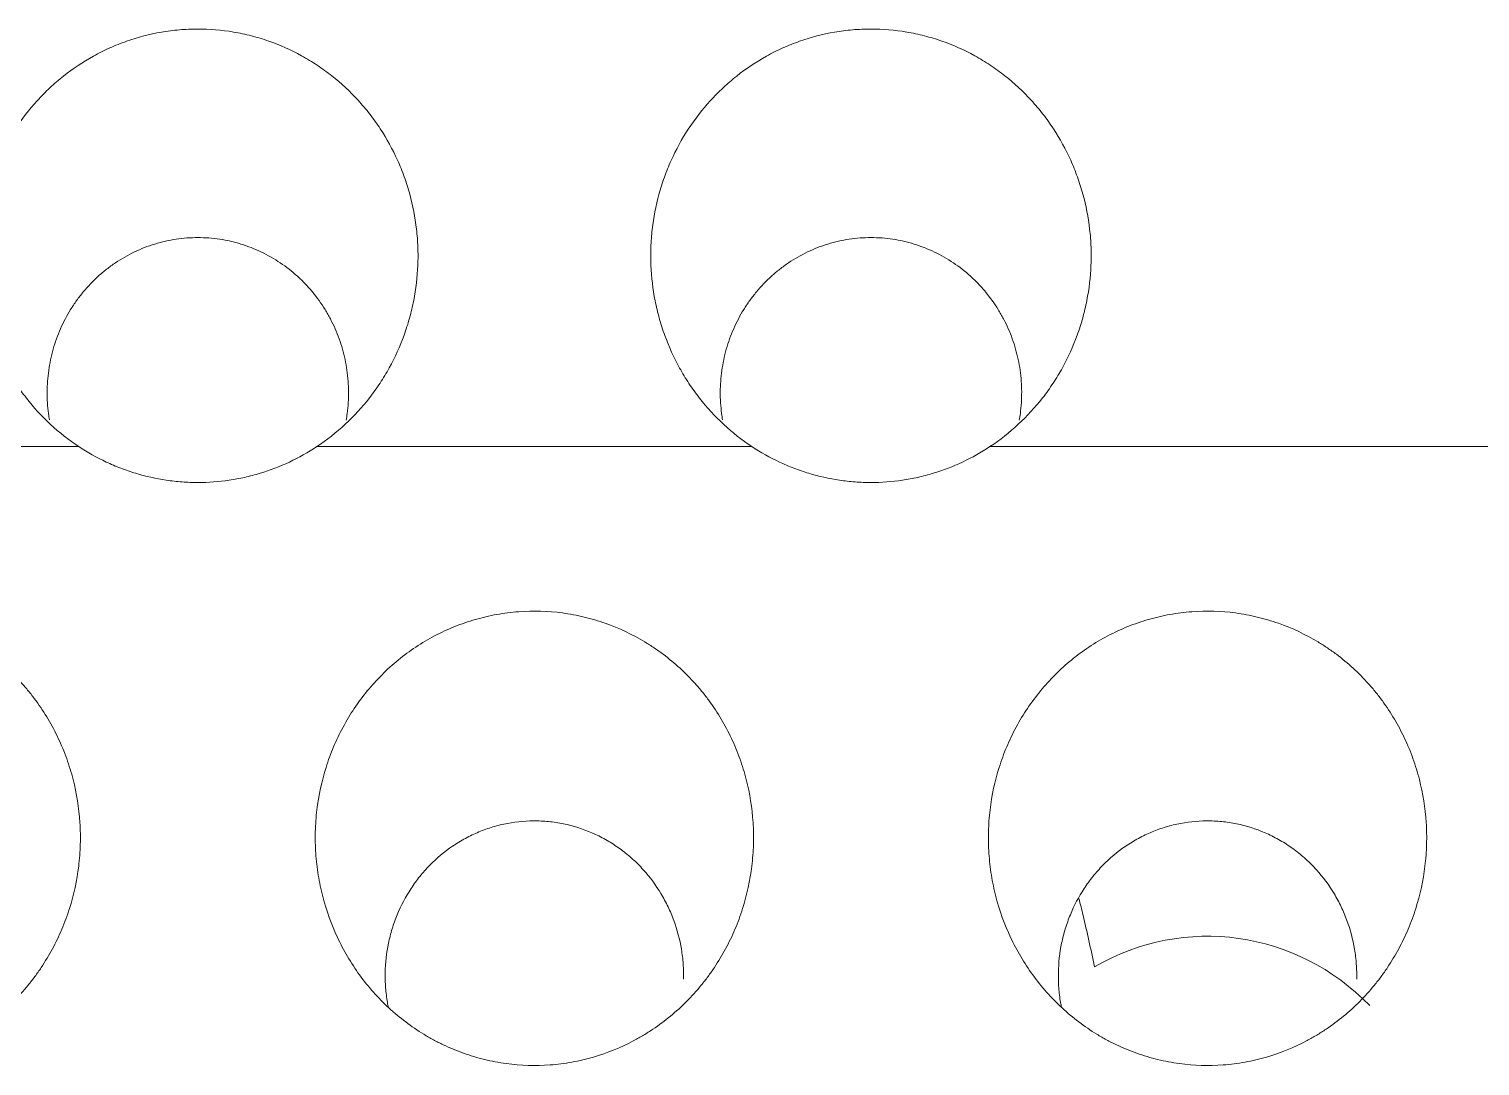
# Model space of a CAD drawing. Header units: millimetres. Extents: x 70151 to 230897, y 35202 to 113211.
# Drawn here: x 178395.73 to 178402.17, y 69174.55 to 69179.15 of the extents above; entities that cross this region are included whole.
import ezdxf

# ---------------------------------------------------------------- set-up
doc = ezdxf.new("R2010")
doc.units = ezdxf.units.MM
doc.header["$LTSCALE"] = 50
doc.layers.add('2-con', color=2, linetype='Continuous')
doc.layers.add('mark-B', color=2, linetype='Continuous', lineweight=20)

# ---------------------------------------------------------------- blocks, each defined once
blk = doc.blocks.new('무풍1WAY 대형')
at = {"layer": 'mark-B'}
blk.add_ellipse((253.954, -414.6333), major_axis=(0, -1.0449), ratio=0.971746, start_param=5.495241, end_param=6.799449, dxfattribs=at)
for points, knots in [([(254.7297, -415.5064), (254.7682, -415.5593), (254.8008, -415.6149), (254.8553, -415.731), (254.8772, -415.7915), (254.8975, -415.8703), (254.9012, -415.8862), (254.9078, -415.9179), (254.9166, -415.9656), (254.9257, -416.0455), (254.9271, -416.1099), (254.9258, -416.1583), (254.9251, -416.1745), (254.9227, -416.2069), (254.9212, -416.2231), (254.9116, -416.3036), (254.8981, -416.3665), (254.8691, -416.4585), (254.858, -416.4888), (254.8391, -416.5336), (254.8323, -416.5485), (254.8183, -416.5778), (254.8109, -416.5923), (254.7725, -416.6634), (254.7367, -416.7168), (254.6752, -416.7917), (254.6534, -416.8158), (254.6072, -416.862), (254.5831, -416.8838), (254.508, -416.9452), (254.4543, -416.9809), (254.3679, -417.0265), (254.338, -417.0404), (254.2775, -417.0647), (254.2162, -417.0858), (254.1531, -417.1006), (254.1052, -417.1092), (254.0891, -417.1117), (254.0566, -417.1158), (254.0402, -417.1174), (253.9585, -417.1235), (253.8936, -417.1215), (253.7971, -417.1087), (253.7651, -417.1027), (253.7172, -417.0912), (253.7014, -417.087), (253.6701, -417.0777), (253.6546, -417.0727), (253.578, -417.0457), (253.5194, -417.018), (253.4496, -416.9759), (253.4357, -416.9671), (253.4086, -416.9488), (253.3688, -416.9205), (253.3066, -416.8688), (253.2612, -416.8228), (253.2288, -416.7866), (253.2182, -416.7742), (253.1977, -416.7488), (253.1877, -416.7359), (253.1398, -416.6703), (253.1069, -416.6148), (253.0657, -416.5273), (253.0533, -416.4973), (253.0313, -416.436), (253.0218, -416.405), (252.9978, -416.3113), (252.9877, -416.2478), (252.9815, -416.1509), (252.9809, -416.1182), (252.9827, -416.0535), (252.9851, -416.0213), (252.9968, -415.9256), (253.0104, -415.8626), (253.0349, -415.7851), (253.0402, -415.7696), (253.0514, -415.7391), (253.0693, -415.694), (253.1042, -415.6214), (253.1374, -415.5661), (253.1643, -415.5258), (253.1737, -415.5125), (253.193, -415.4864), (253.2031, -415.4734), (253.2548, -415.4103), (253.3004, -415.3645), (253.3751, -415.3029), (253.4011, -415.2835), (253.4417, -415.2563), (253.4555, -415.2475), (253.4837, -415.2307), (253.4979, -415.2227), (253.5697, -415.1845), (253.6297, -415.1601), (253.7076, -415.1374), (253.7234, -415.1332), (253.7552, -415.1257), (253.7713, -415.1224), (253.8197, -415.1136), (253.852, -415.1095), (253.9491, -415.1022), (254.014, -415.1041), (254.0953, -415.1151), (254.1115, -415.1177), (254.1436, -415.1238), (254.1914, -415.1341), (254.269, -415.1574), (254.3291, -415.1823), (254.3734, -415.2034), (254.388, -415.2108), (254.4168, -415.2264), (254.4309, -415.2346), (254.5004, -415.2769), (254.552, -415.3159), (254.6237, -415.3822), (254.6466, -415.4056), (254.69, -415.4545), (254.7105, -415.4799), (254.7297, -415.5064)], [0, 0, 0, 0, 0.03125, 0.03125, 0.0625, 0.0625, 0.070313, 0.070313, 0.078125, 0.09375, 0.109375, 0.109375, 0.117187, 0.117187, 0.125, 0.125, 0.15625, 0.15625, 0.171875, 0.171875, 0.179687, 0.179687, 0.1875, 0.1875, 0.21875, 0.21875, 0.234375, 0.234375, 0.25, 0.25, 0.28125, 0.28125, 0.296875, 0.296875, 0.3125, 0.328125, 0.328125, 0.335937, 0.335937, 0.34375, 0.34375, 0.375, 0.375, 0.390625, 0.390625, 0.398438, 0.398438, 0.40625, 0.40625, 0.4375, 0.4375, 0.445313, 0.445313, 0.453125, 0.46875, 0.484375, 0.484375, 0.492188, 0.492188, 0.5, 0.5, 0.53125, 0.53125, 0.546875, 0.546875, 0.5625, 0.5625, 0.59375, 0.59375, 0.609375, 0.609375, 0.625, 0.625, 0.65625, 0.65625, 0.664063, 0.664063, 0.671875, 0.6875, 0.703125, 0.703125, 0.710938, 0.710938, 0.71875, 0.71875, 0.75, 0.75, 0.765625, 0.765625, 0.773438, 0.773438, 0.78125, 0.78125, 0.8125, 0.8125, 0.820313, 0.820313, 0.828125, 0.828125, 0.84375, 0.84375, 0.875, 0.875, 0.882812, 0.882812, 0.890625, 0.90625, 0.921875, 0.921875, 0.929688, 0.929688, 0.9375, 0.9375, 0.96875, 0.96875, 0.984375, 0.984375, 1, 1, 1, 1]), ([(257.7173, -415.5064), (257.7557, -415.5593), (257.7884, -415.6149), (257.8429, -415.731), (257.8647, -415.7915), (257.8851, -415.8703), (257.8888, -415.8862), (257.8954, -415.9179), (257.9042, -415.9656), (257.9133, -416.0455), (257.9146, -416.1099), (257.9134, -416.1583), (257.9126, -416.1745), (257.9103, -416.2069), (257.9087, -416.2231), (257.8991, -416.3036), (257.8856, -416.3665), (257.8566, -416.4585), (257.8455, -416.4888), (257.8266, -416.5336), (257.8199, -416.5485), (257.8058, -416.5778), (257.7985, -416.5923), (257.7601, -416.6634), (257.7243, -416.7168), (257.6628, -416.7917), (257.641, -416.8158), (257.5947, -416.862), (257.5706, -416.8838), (257.4956, -416.9452), (257.4418, -416.9809), (257.3554, -417.0265), (257.3255, -417.0404), (257.2651, -417.0647), (257.2038, -417.0858), (257.1407, -417.1005), (257.0927, -417.1092), (257.0766, -417.1116), (257.0442, -417.1158), (257.0278, -417.1174), (256.946, -417.1235), (256.8812, -417.1215), (256.7847, -417.1087), (256.7526, -417.1027), (256.7048, -417.0912), (256.6889, -417.0869), (256.6576, -417.0777), (256.6421, -417.0727), (256.5656, -417.0457), (256.507, -417.018), (256.4371, -416.9759), (256.4233, -416.9671), (256.3962, -416.9488), (256.3564, -416.9205), (256.2942, -416.8688), (256.2488, -416.8228), (256.2163, -416.7865), (256.2058, -416.7742), (256.1852, -416.7488), (256.1753, -416.7359), (256.1273, -416.6703), (256.0945, -416.6148), (256.0533, -416.5273), (256.0409, -416.4973), (256.0188, -416.436), (256.0094, -416.405), (255.9854, -416.3113), (255.9753, -416.2478), (255.969, -416.1509), (255.9684, -416.1182), (255.9703, -416.0535), (255.9727, -416.0213), (255.9843, -415.9256), (255.9979, -415.8626), (256.0225, -415.7851), (256.0277, -415.7696), (256.039, -415.7391), (256.0569, -415.694), (256.0917, -415.6214), (256.1249, -415.5661), (256.1519, -415.5258), (256.1612, -415.5125), (256.1806, -415.4864), (256.1906, -415.4734), (256.2423, -415.4103), (256.2879, -415.3645), (256.3626, -415.3029), (256.3886, -415.2835), (256.4292, -415.2563), (256.4431, -415.2475), (256.4712, -415.2307), (256.4854, -415.2227), (256.5573, -415.1845), (256.6172, -415.1601), (256.6952, -415.1374), (256.7109, -415.1332), (256.7427, -415.1257), (256.7589, -415.1224), (256.8073, -415.1136), (256.8396, -415.1095), (256.9366, -415.1022), (257.0015, -415.1041), (257.0828, -415.1151), (257.0991, -415.1177), (257.1312, -415.1238), (257.1789, -415.1341), (257.2566, -415.1574), (257.3166, -415.1823), (257.3609, -415.2034), (257.3756, -415.2108), (257.4043, -415.2264), (257.4185, -415.2346), (257.4879, -415.2769), (257.5396, -415.3159), (257.6112, -415.3822), (257.6342, -415.4056), (257.6776, -415.4545), (257.698, -415.4799), (257.7173, -415.5064)], [0, 0, 0, 0, 0.03125, 0.03125, 0.0625, 0.0625, 0.070313, 0.070313, 0.078125, 0.09375, 0.109375, 0.109375, 0.117188, 0.117188, 0.125, 0.125, 0.15625, 0.15625, 0.171875, 0.171875, 0.179687, 0.179687, 0.1875, 0.1875, 0.21875, 0.21875, 0.234375, 0.234375, 0.25, 0.25, 0.28125, 0.28125, 0.296875, 0.296875, 0.3125, 0.328125, 0.328125, 0.335938, 0.335938, 0.34375, 0.34375, 0.375, 0.375, 0.390625, 0.390625, 0.398437, 0.398437, 0.40625, 0.40625, 0.4375, 0.4375, 0.445313, 0.445313, 0.453125, 0.46875, 0.484375, 0.484375, 0.492188, 0.492188, 0.5, 0.5, 0.53125, 0.53125, 0.546875, 0.546875, 0.5625, 0.5625, 0.59375, 0.59375, 0.609375, 0.609375, 0.625, 0.625, 0.65625, 0.65625, 0.664062, 0.664062, 0.671875, 0.6875, 0.703125, 0.703125, 0.710937, 0.710937, 0.71875, 0.71875, 0.75, 0.75, 0.765625, 0.765625, 0.773437, 0.773437, 0.78125, 0.78125, 0.8125, 0.8125, 0.820312, 0.820312, 0.828125, 0.828125, 0.84375, 0.84375, 0.875, 0.875, 0.882812, 0.882812, 0.890625, 0.90625, 0.921875, 0.921875, 0.929687, 0.929687, 0.9375, 0.9375, 0.96875, 0.96875, 0.984375, 0.984375, 1, 1, 1, 1]), ([(260.7048, -415.5064), (260.7433, -415.5593), (260.7759, -415.6149), (260.8304, -415.731), (260.8523, -415.7915), (260.8726, -415.8703), (260.8763, -415.8862), (260.8829, -415.9179), (260.8917, -415.9656), (260.9008, -416.0455), (260.9022, -416.1099), (260.9009, -416.1583), (260.9002, -416.1745), (260.8978, -416.2069), (260.8963, -416.2231), (260.8867, -416.3036), (260.8731, -416.3665), (260.8442, -416.4585), (260.8331, -416.4888), (260.8141, -416.5336), (260.8074, -416.5485), (260.7934, -416.5778), (260.786, -416.5923), (260.7476, -416.6634), (260.7118, -416.7168), (260.6503, -416.7917), (260.6285, -416.8158), (260.5823, -416.862), (260.5582, -416.8838), (260.4831, -416.9452), (260.4294, -416.9809), (260.343, -417.0265), (260.3131, -417.0404), (260.2526, -417.0647), (260.1913, -417.0858), (260.1282, -417.1005), (260.0803, -417.1092), (260.0642, -417.1116), (260.0317, -417.1158), (260.0153, -417.1174), (259.9336, -417.1235), (259.8687, -417.1215), (259.7722, -417.1087), (259.7402, -417.1027), (259.6923, -417.0912), (259.6765, -417.0869), (259.6452, -417.0777), (259.6297, -417.0727), (259.5531, -417.0457), (259.4945, -417.018), (259.4246, -416.9759), (259.4108, -416.9671), (259.3837, -416.9488), (259.3439, -416.9205), (259.2817, -416.8688), (259.2363, -416.8228), (259.2039, -416.7865), (259.1933, -416.7742), (259.1728, -416.7488), (259.1628, -416.7359), (259.1149, -416.6703), (259.082, -416.6148), (259.0408, -416.5273), (259.0284, -416.4973), (259.0064, -416.436), (258.9969, -416.405), (258.9729, -416.3113), (258.9628, -416.2478), (258.9566, -416.1509), (258.956, -416.1182), (258.9578, -416.0535), (258.9602, -416.0213), (258.9719, -415.9256), (258.9855, -415.8626), (259.01, -415.7851), (259.0153, -415.7696), (259.0265, -415.7391), (259.0444, -415.694), (259.0793, -415.6214), (259.1125, -415.5661), (259.1394, -415.5258), (259.1488, -415.5125), (259.1681, -415.4864), (259.1782, -415.4734), (259.2299, -415.4103), (259.2755, -415.3645), (259.3502, -415.3029), (259.3762, -415.2835), (259.4168, -415.2563), (259.4306, -415.2475), (259.4588, -415.2307), (259.473, -415.2227), (259.5448, -415.1845), (259.6048, -415.1601), (259.6827, -415.1374), (259.6985, -415.1332), (259.7303, -415.1257), (259.7464, -415.1224), (259.7948, -415.1136), (259.8271, -415.1095), (259.9242, -415.1022), (259.9891, -415.1041), (260.0704, -415.1151), (260.0866, -415.1177), (260.1187, -415.1238), (260.1665, -415.1341), (260.2441, -415.1574), (260.3042, -415.1823), (260.3484, -415.2034), (260.3631, -415.2108), (260.3919, -415.2264), (260.406, -415.2346), (260.4755, -415.2769), (260.5271, -415.3159), (260.5988, -415.3822), (260.6217, -415.4056), (260.6651, -415.4545), (260.6856, -415.4799), (260.7048, -415.5064)], [0, 0, 0, 0, 0.03125, 0.03125, 0.0625, 0.0625, 0.070312, 0.070312, 0.078125, 0.09375, 0.109375, 0.109375, 0.117187, 0.117187, 0.125, 0.125, 0.15625, 0.15625, 0.171875, 0.171875, 0.179687, 0.179687, 0.1875, 0.1875, 0.21875, 0.21875, 0.234375, 0.234375, 0.25, 0.25, 0.28125, 0.28125, 0.296875, 0.296875, 0.3125, 0.328125, 0.328125, 0.335937, 0.335937, 0.34375, 0.34375, 0.375, 0.375, 0.390625, 0.390625, 0.398437, 0.398437, 0.40625, 0.40625, 0.4375, 0.4375, 0.445312, 0.445312, 0.453125, 0.46875, 0.484375, 0.484375, 0.492187, 0.492187, 0.5, 0.5, 0.53125, 0.53125, 0.546875, 0.546875, 0.5625, 0.5625, 0.59375, 0.59375, 0.609375, 0.609375, 0.625, 0.625, 0.65625, 0.65625, 0.664062, 0.664062, 0.671875, 0.6875, 0.703125, 0.703125, 0.710937, 0.710937, 0.71875, 0.71875, 0.75, 0.75, 0.765625, 0.765625, 0.773437, 0.773437, 0.78125, 0.78125, 0.8125, 0.8125, 0.820312, 0.820312, 0.828125, 0.828125, 0.84375, 0.84375, 0.875, 0.875, 0.882812, 0.882812, 0.890625, 0.90625, 0.921875, 0.921875, 0.929687, 0.929687, 0.9375, 0.9375, 0.96875, 0.96875, 0.984375, 0.984375, 1, 1, 1, 1]), ([(254.6021, -415.362), (254.6036, -415.3694), (254.605, -415.3768), (254.6099, -415.4059), (254.6125, -415.4278), (254.6158, -415.4718), (254.6164, -415.4941), (254.6152, -415.5603), (254.6104, -415.6039), (254.5971, -415.6684), (254.5917, -415.6898), (254.582, -415.7216), (254.5785, -415.7322), (254.571, -415.753), (254.5671, -415.7633), (254.5462, -415.8142), (254.5257, -415.853), (254.4955, -415.899), (254.4893, -415.9081), (254.4762, -415.9261), (254.4695, -415.9349), (254.4486, -415.9609), (254.4339, -415.9774), (254.3877, -416.0246), (254.354, -416.0529), (254.3081, -416.0841), (254.2987, -416.0902), (254.2796, -416.1018), (254.2507, -416.1183), (254.2009, -416.1421), (254.1593, -416.1569), (254.1275, -416.1665), (254.1168, -416.1694), (254.0951, -416.1747), (254.0841, -416.177), (254.0293, -416.1874), (253.9852, -416.1911), (253.9189, -416.1897), (253.8967, -416.1882), (253.8523, -416.1826), (253.8303, -416.1787), (253.7656, -416.1636), (253.7238, -416.1492), (253.6733, -416.1258), (253.6632, -416.1208), (253.6435, -416.1104), (253.6145, -416.0941), (253.5685, -416.0635), (253.5344, -416.0355), (253.5016, -416.0057), (253.4857, -415.9898), (253.4412, -415.9405), (253.415, -415.9051), (253.3866, -415.8579), (253.3811, -415.8483), (253.3706, -415.8288), (253.3656, -415.8189), (253.3512, -415.7888), (253.3427, -415.7685), (253.32, -415.7065), (253.3088, -415.6641), (253.2979, -415.5986), (253.2952, -415.5765), (253.2921, -415.5323), (253.2915, -415.5101), (253.292, -415.4879)], [0, 0, 0, 0, 0.010045, 0.010045, 0.039161, 0.039161, 0.068278, 0.068278, 0.12651, 0.12651, 0.155626, 0.155626, 0.170185, 0.170185, 0.184743, 0.184743, 0.242975, 0.242975, 0.257534, 0.257534, 0.272092, 0.272092, 0.301208, 0.301208, 0.359441, 0.359441, 0.373999, 0.373999, 0.388557, 0.417673, 0.44679, 0.44679, 0.461348, 0.461348, 0.475906, 0.475906, 0.534139, 0.534139, 0.563255, 0.563255, 0.592371, 0.592371, 0.650604, 0.650604, 0.665162, 0.665162, 0.67972, 0.708837, 0.737953, 0.737953, 0.767069, 0.767069, 0.825302, 0.825302, 0.83986, 0.83986, 0.854418, 0.854418, 0.883535, 0.883535, 0.941767, 0.941767, 0.970884, 0.970884, 1, 1, 1, 1]), ([(257.5896, -415.362), (257.5911, -415.3694), (257.5925, -415.3768), (257.5974, -415.4059), (257.6001, -415.4278), (257.6034, -415.4718), (257.604, -415.4941), (257.6028, -415.5603), (257.5979, -415.6039), (257.5847, -415.6684), (257.5792, -415.6898), (257.5695, -415.7216), (257.566, -415.7321), (257.5586, -415.753), (257.5546, -415.7633), (257.5337, -415.8141), (257.5133, -415.853), (257.4831, -415.899), (257.4768, -415.9081), (257.4638, -415.9261), (257.457, -415.9349), (257.4361, -415.9609), (257.4215, -415.9774), (257.3753, -416.0246), (257.3416, -416.0529), (257.2956, -416.0841), (257.2862, -416.0901), (257.2672, -416.1017), (257.2383, -416.1183), (257.1884, -416.1421), (257.1469, -416.1569), (257.115, -416.1665), (257.1043, -416.1694), (257.0827, -416.1747), (257.0717, -416.177), (257.0168, -416.1874), (256.9728, -416.1911), (256.9064, -416.1897), (256.8843, -416.1881), (256.8398, -416.1826), (256.8179, -416.1786), (256.7532, -416.1636), (256.7114, -416.1492), (256.6608, -416.1257), (256.6508, -416.1208), (256.6311, -416.1104), (256.602, -416.0941), (256.5561, -416.0635), (256.5219, -416.0355), (256.4891, -416.0057), (256.4733, -415.9898), (256.4287, -415.9405), (256.4025, -415.9051), (256.3741, -415.8579), (256.3687, -415.8483), (256.3582, -415.8288), (256.3531, -415.8189), (256.3388, -415.7888), (256.3302, -415.7685), (256.3075, -415.7065), (256.2963, -415.6641), (256.2854, -415.5986), (256.2828, -415.5765), (256.2796, -415.5323), (256.279, -415.5101), (256.2795, -415.4879)], [0, 0, 0, 0, 0.010045, 0.010045, 0.039161, 0.039161, 0.068278, 0.068278, 0.12651, 0.12651, 0.155627, 0.155627, 0.170185, 0.170185, 0.184743, 0.184743, 0.242976, 0.242976, 0.257534, 0.257534, 0.272092, 0.272092, 0.301208, 0.301208, 0.359441, 0.359441, 0.373999, 0.373999, 0.388557, 0.417674, 0.44679, 0.44679, 0.461348, 0.461348, 0.475906, 0.475906, 0.534139, 0.534139, 0.563255, 0.563255, 0.592372, 0.592372, 0.650604, 0.650604, 0.665162, 0.665162, 0.67972, 0.708837, 0.737953, 0.737953, 0.767069, 0.767069, 0.825302, 0.825302, 0.83986, 0.83986, 0.854418, 0.854418, 0.883535, 0.883535, 0.941767, 0.941767, 0.970884, 0.970884, 1, 1, 1, 1]), ([(254.4552, -415.542), (254.4637, -415.5818), (254.4722, -415.6209), (254.4893, -415.6973), (254.4978, -415.7346), (254.5124, -415.7962), (254.5185, -415.8212), (254.5246, -415.8452)], [0, 0, 0, 0, 0.368579, 0.368579, 0.737158, 0.737158, 1, 1, 1, 1]), ([(255.9758, -417.8514), (255.9371, -417.8259), (255.8967, -417.8031), (255.8331, -417.7731), (255.8114, -417.7639), (255.7678, -417.7471), (255.7458, -417.7396), (255.6791, -417.7194), (255.6338, -417.7092), (255.5646, -417.6989), (255.5413, -417.6963), (255.4943, -417.6928), (255.4709, -417.6919), (255.4009, -417.6919), (255.3545, -417.6954), (255.2855, -417.7056), (255.2626, -417.7099), (255.2169, -417.7201), (255.1941, -417.7261), (255.1268, -417.7465), (255.04, -417.78), (254.9589, -417.8255), (254.9198, -417.8514)], [0, 0, 0, 0, 0.125, 0.125, 0.1875, 0.1875, 0.25, 0.25, 0.375, 0.375, 0.4375, 0.4375, 0.5, 0.5, 0.625, 0.625, 0.6875, 0.6875, 0.75, 0.75, 0.875, 1, 1, 1, 1]), ([(258.9633, -417.8514), (258.9247, -417.8259), (258.8842, -417.8031), (258.8206, -417.7731), (258.799, -417.7639), (258.7553, -417.7471), (258.7333, -417.7396), (258.6666, -417.7194), (258.6213, -417.7092), (258.5522, -417.6989), (258.5289, -417.6963), (258.4819, -417.6928), (258.4584, -417.6919), (258.3884, -417.6919), (258.3421, -417.6954), (258.2731, -417.7056), (258.2501, -417.7099), (258.2045, -417.7201), (258.1816, -417.7261), (258.1143, -417.7465), (258.0276, -417.78), (257.9464, -417.8255), (257.9073, -417.8514)], [0, 0, 0, 0, 0.125, 0.125, 0.1875, 0.1875, 0.25, 0.25, 0.375, 0.375, 0.4375, 0.4375, 0.5, 0.5, 0.625, 0.625, 0.6875, 0.6875, 0.75, 0.75, 0.875, 1, 1, 1, 1]), ([(255.9758, -417.8514), (256.0208, -417.8812), (256.0626, -417.9141), (256.1401, -417.986), (256.1759, -418.0249), (256.225, -418.0877), (256.2406, -418.1094), (256.2702, -418.1541), (256.2841, -418.177), (256.3226, -418.2467), (256.3446, -418.2949), (256.3718, -418.3697), (256.38, -418.3951), (256.3943, -418.4466), (256.4005, -418.4726), (256.4159, -418.5508), (256.4221, -418.6032), (256.4253, -418.6825), (256.4254, -418.709), (256.4235, -418.7623), (256.4215, -418.789), (256.4125, -418.8683), (256.4025, -418.9202), (256.3816, -418.9967), (256.3736, -419.0219), (256.3602, -419.0594), (256.3555, -419.0719), (256.3455, -419.0966), (256.3402, -419.109), (256.3128, -419.17), (256.2873, -419.2166), (256.2294, -419.3051), (256.1969, -419.3472), (256.1518, -419.3967), (256.1425, -419.4065), (256.1237, -419.4256), (256.0949, -419.4536), (256.0646, -419.4796), (256.0022, -419.5291), (255.9579, -419.5587), (255.8876, -419.5977), (255.8634, -419.6098), (255.8143, -419.6319), (255.7895, -419.6418), (255.714, -419.6684), (255.6624, -419.6819), (255.5963, -419.6933), (255.583, -419.6953), (255.5562, -419.6988), (255.5427, -419.7003), (255.5024, -419.7037), (255.4756, -419.7049), (255.3954, -419.705), (255.3422, -419.7006), (255.276, -419.6894), (255.2628, -419.6868), (255.2363, -419.6812), (255.2232, -419.6781), (255.184, -419.668), (255.1584, -419.6602), (255.0827, -419.6337), (255.034, -419.612), (254.9635, -419.5732), (254.9404, -419.5592), (254.8956, -419.5294), (254.874, -419.5137), (254.8113, -419.4642), (254.7723, -419.428), (254.7182, -419.3688), (254.7008, -419.3482), (254.668, -419.3059), (254.6525, -419.2842), (254.6088, -419.2177), (254.5833, -419.1712), (254.5559, -419.1105), (254.5507, -419.0983), (254.5407, -419.0735), (254.5359, -419.061), (254.5223, -419.0232), (254.5143, -418.9979), (254.4932, -418.9212), (254.4832, -418.8693), (254.4741, -418.7903), (254.4721, -418.7638), (254.4701, -418.7103), (254.4702, -418.6836), (254.4734, -418.6041), (254.4795, -418.5517), (254.4947, -418.4738), (254.5008, -418.448), (254.5151, -418.3966), (254.5233, -418.371), (254.5505, -418.2959), (254.5724, -418.2477), (254.6107, -418.1782), (254.6244, -418.1555), (254.6464, -418.1221), (254.654, -418.1112), (254.6695, -418.0894), (254.6776, -418.0787), (254.7189, -418.0257), (254.7549, -417.9865), (254.8328, -417.9142), (254.8747, -417.8812), (254.9198, -417.8514)], [0, 0, 0, 0, 0.03125, 0.03125, 0.0625, 0.0625, 0.078125, 0.078125, 0.09375, 0.09375, 0.125, 0.125, 0.140625, 0.140625, 0.15625, 0.15625, 0.1875, 0.1875, 0.203125, 0.203125, 0.21875, 0.21875, 0.25, 0.25, 0.265625, 0.265625, 0.273437, 0.273437, 0.28125, 0.28125, 0.3125, 0.3125, 0.34375, 0.34375, 0.351562, 0.351562, 0.359375, 0.375, 0.375, 0.40625, 0.40625, 0.421875, 0.421875, 0.4375, 0.4375, 0.46875, 0.46875, 0.476563, 0.476563, 0.484375, 0.484375, 0.5, 0.5, 0.53125, 0.53125, 0.539063, 0.539063, 0.546875, 0.546875, 0.5625, 0.5625, 0.59375, 0.59375, 0.609375, 0.609375, 0.625, 0.625, 0.65625, 0.65625, 0.671875, 0.671875, 0.6875, 0.6875, 0.71875, 0.71875, 0.726563, 0.726563, 0.734375, 0.734375, 0.75, 0.75, 0.78125, 0.78125, 0.796875, 0.796875, 0.8125, 0.8125, 0.84375, 0.84375, 0.859375, 0.859375, 0.875, 0.875, 0.90625, 0.90625, 0.921875, 0.921875, 0.929688, 0.929688, 0.9375, 0.9375, 0.96875, 0.96875, 1, 1, 1, 1]), ([(258.9633, -417.8514), (259.0083, -417.8812), (259.0501, -417.9141), (259.1276, -417.986), (259.1634, -418.0249), (259.2125, -418.0877), (259.2282, -418.1094), (259.2578, -418.1541), (259.2716, -418.177), (259.3102, -418.2467), (259.3321, -418.2949), (259.3594, -418.3697), (259.3675, -418.3951), (259.3819, -418.4466), (259.3881, -418.4726), (259.4034, -418.5508), (259.4096, -418.6032), (259.4129, -418.6825), (259.4129, -418.709), (259.411, -418.7623), (259.409, -418.789), (259.4, -418.8683), (259.39, -418.9202), (259.3691, -418.9967), (259.3612, -419.0219), (259.3478, -419.0594), (259.343, -419.0719), (259.333, -419.0966), (259.3278, -419.109), (259.3004, -419.17), (259.2749, -419.2166), (259.2169, -419.3051), (259.1845, -419.3472), (259.1394, -419.3967), (259.1301, -419.4065), (259.1112, -419.4256), (259.0824, -419.4536), (259.0522, -419.4796), (258.9897, -419.5291), (258.9455, -419.5587), (258.8751, -419.5977), (258.8509, -419.6098), (258.8019, -419.6319), (258.777, -419.6418), (258.7016, -419.6684), (258.65, -419.6819), (258.5838, -419.6933), (258.5705, -419.6953), (258.5437, -419.6988), (258.5303, -419.7003), (258.49, -419.7037), (258.4632, -419.7049), (258.3829, -419.705), (258.3297, -419.7006), (258.2635, -419.6894), (258.2503, -419.6868), (258.2239, -419.6812), (258.2107, -419.6781), (258.1716, -419.668), (258.1459, -419.6602), (258.0703, -419.6337), (258.0216, -419.612), (257.9511, -419.5732), (257.9279, -419.5592), (257.8832, -419.5294), (257.8615, -419.5137), (257.7988, -419.4642), (257.7599, -419.428), (257.7058, -419.3688), (257.6884, -419.3482), (257.6555, -419.3059), (257.6401, -419.2842), (257.5964, -419.2177), (257.5709, -419.1712), (257.5435, -419.1105), (257.5382, -419.0983), (257.5282, -419.0735), (257.5234, -419.061), (257.5098, -419.0232), (257.5018, -418.9979), (257.4808, -418.9212), (257.4708, -418.8693), (257.4617, -418.7903), (257.4597, -418.7638), (257.4577, -418.7103), (257.4577, -418.6836), (257.4609, -418.6041), (257.4671, -418.5517), (257.4823, -418.4738), (257.4884, -418.448), (257.5026, -418.3966), (257.5108, -418.371), (257.5381, -418.2959), (257.56, -418.2477), (257.5983, -418.1782), (257.612, -418.1555), (257.6339, -418.1221), (257.6415, -418.1112), (257.6571, -418.0894), (257.6651, -418.0787), (257.7064, -418.0257), (257.7425, -417.9865), (257.8204, -417.9142), (257.8623, -417.8812), (257.9073, -417.8514)], [0, 0, 0, 0, 0.03125, 0.03125, 0.0625, 0.0625, 0.078125, 0.078125, 0.09375, 0.09375, 0.125, 0.125, 0.140625, 0.140625, 0.15625, 0.15625, 0.1875, 0.1875, 0.203125, 0.203125, 0.21875, 0.21875, 0.25, 0.25, 0.265625, 0.265625, 0.273437, 0.273437, 0.28125, 0.28125, 0.3125, 0.3125, 0.34375, 0.34375, 0.351562, 0.351562, 0.359375, 0.375, 0.375, 0.40625, 0.40625, 0.421875, 0.421875, 0.4375, 0.4375, 0.46875, 0.46875, 0.476562, 0.476562, 0.484375, 0.484375, 0.5, 0.5, 0.53125, 0.53125, 0.539062, 0.539062, 0.546875, 0.546875, 0.5625, 0.5625, 0.59375, 0.59375, 0.609375, 0.609375, 0.625, 0.625, 0.65625, 0.65625, 0.671875, 0.671875, 0.6875, 0.6875, 0.71875, 0.71875, 0.726563, 0.726563, 0.734375, 0.734375, 0.75, 0.75, 0.78125, 0.78125, 0.796875, 0.796875, 0.8125, 0.8125, 0.84375, 0.84375, 0.859375, 0.859375, 0.875, 0.875, 0.90625, 0.90625, 0.921875, 0.921875, 0.929688, 0.929688, 0.9375, 0.9375, 0.96875, 0.96875, 1, 1, 1, 1]), ([(254.7893, -417.969), (254.7876, -417.9789), (254.7861, -417.9889), (254.7807, -418.0306), (254.7787, -418.0625), (254.779, -418.1103), (254.7796, -418.1263), (254.7819, -418.1583), (254.7837, -418.1744), (254.7905, -418.2223), (254.8038, -418.2849), (254.8254, -418.345), (254.8448, -418.3891), (254.8518, -418.4037), (254.8668, -418.4323), (254.8748, -418.4463), (254.9001, -418.4872), (254.9187, -418.5132), (254.9493, -418.5502), (254.96, -418.5622), (254.9823, -418.5854), (254.9939, -418.5968), (255.03, -418.6295), (255.0807, -418.6691), (255.1365, -418.7011), (255.1803, -418.7221), (255.1953, -418.7286), (255.2256, -418.7404), (255.2409, -418.7458), (255.2871, -418.76), (255.3185, -418.7672), (255.3664, -418.7744), (255.3825, -418.7763), (255.415, -418.7787), (255.4313, -418.7793), (255.48, -418.7793), (255.5122, -418.7769), (255.56, -418.7698), (255.5759, -418.7668), (255.6075, -418.7596), (255.6233, -418.7554), (255.67, -418.7411), (255.7301, -418.7175), (255.7862, -418.6856), (255.8266, -418.6584), (255.8398, -418.6488), (255.8653, -418.6289), (255.8776, -418.6185), (255.9133, -418.5862), (255.9355, -418.563), (255.9664, -418.5258), (255.9763, -418.513), (255.9952, -418.4867), (256.0041, -418.4733), (256.0293, -418.4323), (256.0442, -418.4039), (256.0635, -418.36), (256.0695, -418.3451), (256.0804, -418.3148), (256.0853, -418.2993), (256.0985, -418.2529), (256.1117, -418.1903), (256.1164, -418.1266), (256.1167, -418.0783), (256.1163, -418.0621), (256.1142, -418.03), (256.1127, -418.0141), (256.1094, -417.9888), (256.108, -417.9793), (256.1063, -417.9699)], [0, 0, 0, 0, 0.012777, 0.012777, 0.053405, 0.053405, 0.073719, 0.073719, 0.094033, 0.094033, 0.134661, 0.17529, 0.17529, 0.195604, 0.195604, 0.215918, 0.215918, 0.256546, 0.256546, 0.27686, 0.27686, 0.297174, 0.297174, 0.337802, 0.37843, 0.37843, 0.398744, 0.398744, 0.419059, 0.419059, 0.459687, 0.459687, 0.480001, 0.480001, 0.500315, 0.500315, 0.540943, 0.540943, 0.561257, 0.561257, 0.581571, 0.581571, 0.622199, 0.662827, 0.662827, 0.683141, 0.683141, 0.703456, 0.703456, 0.744084, 0.744084, 0.764398, 0.764398, 0.784712, 0.784712, 0.82534, 0.82534, 0.845654, 0.845654, 0.865968, 0.865968, 0.906596, 0.947224, 0.947224, 0.967539, 0.967539, 0.987853, 0.987853, 1, 1, 1, 1]), ([(257.7769, -417.969), (257.7752, -417.9789), (257.7736, -417.9889), (257.7682, -418.0306), (257.7663, -418.0625), (257.7665, -418.1103), (257.7671, -418.1263), (257.7695, -418.1583), (257.7712, -418.1744), (257.778, -418.2223), (257.7914, -418.2849), (257.813, -418.345), (257.8323, -418.3891), (257.8394, -418.4037), (257.8544, -418.4323), (257.8623, -418.4463), (257.8876, -418.4872), (257.9062, -418.5132), (257.9369, -418.5502), (257.9476, -418.5622), (257.9698, -418.5855), (257.9815, -418.5968), (258.0175, -418.6295), (258.0682, -418.6691), (258.124, -418.7011), (258.1679, -418.7221), (258.1829, -418.7286), (258.2131, -418.7404), (258.2284, -418.7458), (258.2747, -418.76), (258.306, -418.7672), (258.3539, -418.7744), (258.37, -418.7763), (258.4025, -418.7787), (258.4189, -418.7793), (258.4676, -418.7793), (258.4997, -418.7769), (258.5475, -418.7698), (258.5634, -418.7668), (258.595, -418.7596), (258.6108, -418.7554), (258.6575, -418.7411), (258.7177, -418.7175), (258.7737, -418.6856), (258.8142, -418.6584), (258.8274, -418.6488), (258.8528, -418.6289), (258.8651, -418.6185), (258.9008, -418.5862), (258.923, -418.563), (258.9539, -418.5258), (258.9638, -418.513), (258.9827, -418.4867), (258.9916, -418.4733), (259.0169, -418.4323), (259.0317, -418.4039), (259.0511, -418.36), (259.057, -418.3451), (259.0679, -418.3148), (259.0729, -418.2993), (259.0861, -418.2529), (259.0993, -418.1903), (259.104, -418.1266), (259.1043, -418.0783), (259.1038, -418.0621), (259.1018, -418.03), (259.1002, -418.0141), (259.0969, -417.9888), (259.0955, -417.9793), (259.0939, -417.9699)], [0, 0, 0, 0, 0.012778, 0.012778, 0.053406, 0.053406, 0.07372, 0.07372, 0.094034, 0.094034, 0.134662, 0.17529, 0.17529, 0.195604, 0.195604, 0.215918, 0.215918, 0.256546, 0.256546, 0.27686, 0.27686, 0.297175, 0.297175, 0.337803, 0.378431, 0.378431, 0.398745, 0.398745, 0.419059, 0.419059, 0.459687, 0.459687, 0.480001, 0.480001, 0.500315, 0.500315, 0.540943, 0.540943, 0.561257, 0.561257, 0.581571, 0.581571, 0.6222, 0.662828, 0.662828, 0.683142, 0.683142, 0.703456, 0.703456, 0.744084, 0.744084, 0.764398, 0.764398, 0.784712, 0.784712, 0.82534, 0.82534, 0.845654, 0.845654, 0.865968, 0.865968, 0.906596, 0.947225, 0.947225, 0.967539, 0.967539, 0.987853, 0.987853, 1, 1, 1, 1])]:
    blk.add_open_spline(points, degree=3, knots=knots, dxfattribs=at)
for points in [[(254.9198, -417.8514), (198.5084, -417.8514), (142.097, -417.8514), (85.6856, -417.8514)], [(257.9073, -417.8514), (257.2635, -417.8514), (256.6196, -417.8514), (255.9758, -417.8514)], [(260.8948, -417.8514), (260.251, -417.8514), (259.6072, -417.8514), (258.9633, -417.8514)]]:
    blk.add_open_spline(points, degree=3, dxfattribs=at)
blk = doc.blocks.new('dpdjzjs')
at = {"layer": 'mark-B', "rotation": 180}
blk.add_blockref('무풍1WAY 대형', (178654.9147, 88751.491), dxfattribs=at)

msp = doc.modelspace()

# ---------------------------------------------------------------- block references
at = {"layer": '2-con'}
msp.add_blockref('dpdjzjs', (0, -19992.0434), dxfattribs=at)

doc.saveas('drawing.dxf')
